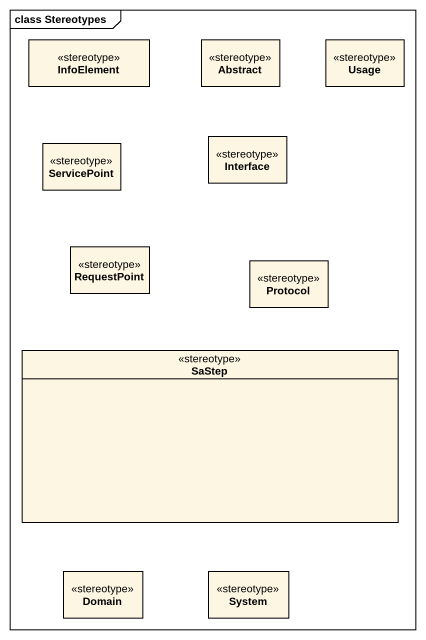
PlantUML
@startuml
mainframe class Stereotypes
hide circle
hide empty members
class InfoElement <<stereotype>>
class "Abstract" as Abstract_ <<stereotype>>
class Usage <<stereotype>>
class ServicePoint <<stereotype>>
class "Interface" as Interface_ <<stereotype>>
class RequestPoint <<stereotype>>
class "Protocol" as Protocol_ <<stereotype>>
class SaStep <<stereotype>>
class Domain <<stereotype>>
class System <<stereotype>>
@enduml
